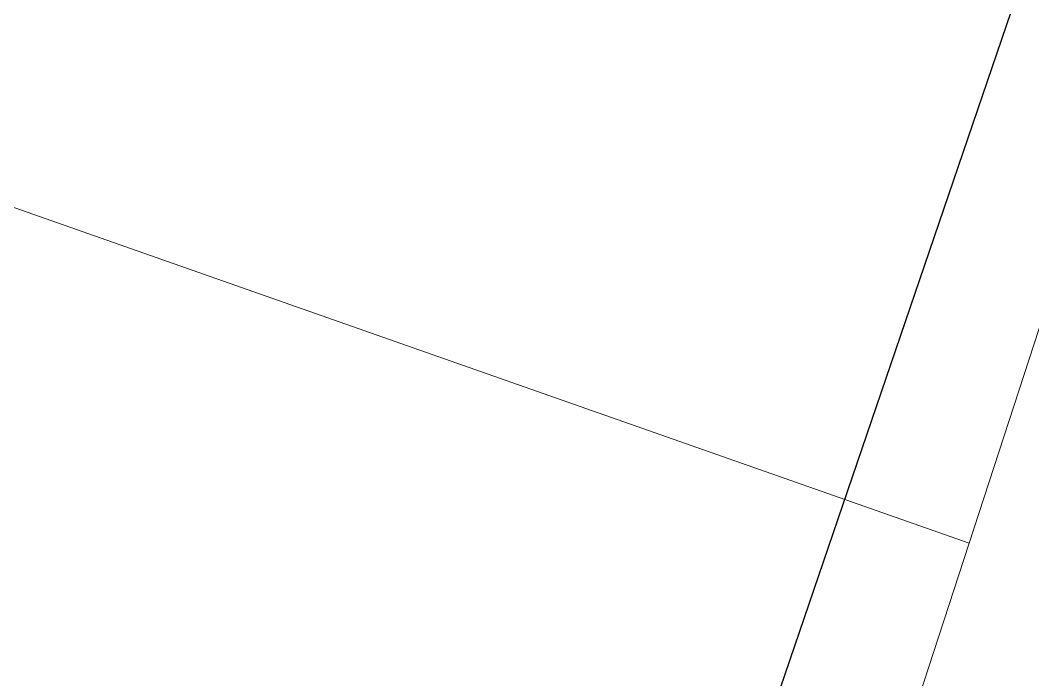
# Model space of a CAD drawing. Header units: metres. Extents: x 0 to 105485, y 0 to 425721.
# Drawn here: x 104693.898 to 104697.434, y 425192.04 to 425194.344 of the extents above; entities that cross this region are included whole.
import ezdxf

# ---------------------------------------------------------------- set-up
doc = ezdxf.new("R2010")
doc.units = ezdxf.units.M
doc.header["$MEASUREMENT"] = 0
doc.layers.add('B-XX-VH-OPENVERHARDING-G', color=90, linetype='Continuous', lineweight=18)
doc.layers.add('B-XX-VW-MARKERING-G', color=7, linetype='Continuous', lineweight=18)
doc.layers.add('GIS-WEGVAKKEN', color=2, linetype='Continuous')

msp = doc.modelspace()

# ---------------------------------------------------------------- linework, layer by layer
at = {"layer": 'B-XX-VH-OPENVERHARDING-G', "ltscale": 0.5}
for points in [[(104705.043, 425216.028), (104703.27, 425210.653), (104702.915, 425209.522), (104702.473, 425208.332), (104701.563, 425205.59), (104701.563, 425205.589), (104700.852, 425203.336), (104700.078, 425201.079), (104699.362, 425198.993), (104698.585, 425196.728), (104697.909, 425194.655), (104697.212, 425192.518), (104696.469, 425190.24), (104695.752, 425188.04), (104695.21, 425186.378), (104695.097, 425185.977), (104694.461, 425183.711), (104693.88, 425181.56), (104693.879, 425181.556), (104693.216, 425179.17), (104693.189, 425179.056), (104692.616, 425176.647), (104692.147, 425174.361)], [(104692.147, 425174.361), (104692.616, 425176.647), (104693.189, 425179.056), (104693.216, 425179.17), (104693.879, 425181.556), (104693.88, 425181.56), (104694.461, 425183.711), (104695.097, 425185.977), (104695.21, 425186.378), (104695.752, 425188.04), (104696.469, 425190.24), (104697.212, 425192.518), (104697.909, 425194.655), (104698.585, 425196.728), (104699.362, 425198.993), (104700.078, 425201.079)]]:
    msp.add_lwpolyline(points, dxfattribs=at)
at = {"layer": 'B-XX-VW-MARKERING-G', "color": 0, "ltscale": 0.5, "true_color": 0x808080}
msp.add_polyline3d([(104697.212, 425192.518, 2.3203), (104694.776, 425193.3735, 2.2211), (104692.34, 425194.229, 2.2394)], dxfattribs=at)
at = {"layer": 'GIS-WEGVAKKEN'}
msp.add_lwpolyline([(104706.3177, 425219.0663), (104704.65, 425206.8), (104697.82, 425195.73), (104694.67, 425186.49), (104693.11, 425181.66), (104692.44, 425176.9), (104693.19, 425166.77), (104690.4723, 425152.5066)], dxfattribs=at)

doc.saveas('drawing.dxf')
